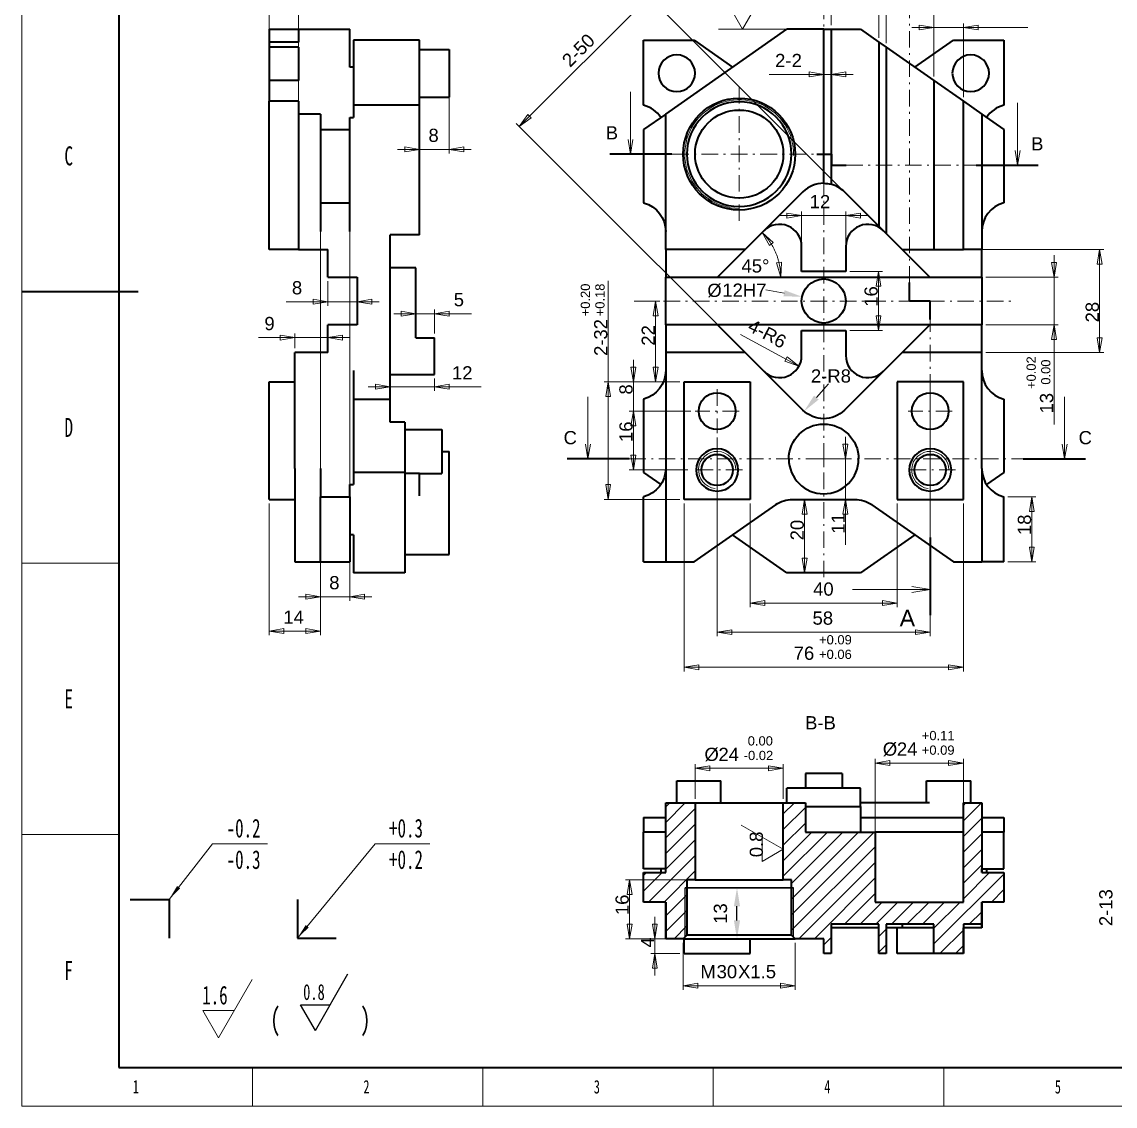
# Model space of a CAD drawing. Header units: millimetres. Extents: x 1769 to 2397, y -666 to -223.
# Drawn here: x 1769.5 to 2067, y -666.2 to -371 of the extents above; entities that cross this region are included whole.
import ezdxf

# ---------------------------------------------------------------- set-up
doc = ezdxf.new("R2010")
doc.units = ezdxf.units.MM
doc.linetypes.add('CENTER', pattern=[8, 4.5, -1.5, 0.5, -1.5])
doc.linetypes.add('SOLID', pattern=[0])
doc.layers.add('EB0', color=7, linetype='Continuous', lineweight=35)
doc.layers.add('尺寸线层', color=3, linetype='Continuous', lineweight=18, true_color=0x00ff00)
doc.styles.add('Arial', font='arial.ttf', dxfattribs={"height": 0.2})
doc.styles.add('UserTxtStyle2', font='', dxfattribs={"width": 0.667})
doc.styles.add('标准', font='', dxfattribs={"width": 0.667})
doc.styles.get('UserTxtStyle2').set_extended_font_data('宋体')
doc.styles.get('标准').set_extended_font_data('宋体')

msp = doc.modelspace()

# ---------------------------------------------------------------- hatches: boundary and pattern name
at = {"layer": '尺寸线层', "linetype": 'Continuous', "lineweight": 18}
for points in [[(1809.52, -609.96), (1811.71, -606.31), (1812.54, -606.96)], [(1844.44, -620.52), (1846.72, -616.92), (1847.54, -617.6)]]:
    msp.add_hatch(color=0, dxfattribs=at).paths.add_polyline_path(points, flags=0)

# ---------------------------------------------------------------- linework, layer by layer
at = {"linetype": 'SOLID', "lineweight": 9}
for p, q in [((1965.62, -373.04), (1972.21, -361.61)), ((1904.8, -399.52), (1940.16, -364.16)), ((2008.24, -432.25), (1939.36, -363.37)), ((1989.68, -371.92), (1989.68, -364.95)), ((2002.68, -375.42), (2002.68, -364.95)), ((1836.72, -391.53), (1836.72, -367.3)), ((1844.72, -395.03), (1844.72, -367.3)), ((1962.32, -367.33), (1965.62, -373.04)), ((2004.68, -376.82), (2004.68, -368.21)), ((2017.68, -385.93), (2017.68, -368.21)), ((2017.68, -385.93), (2017.68, -371.47)), ((2025.68, -391.53), (2025.68, -371.47)), ((1977.28, -373.04), (1959.02, -373.04)), ((1987.68, -374.16), (1987.68, -386.47)), ((1989.68, -374.16), (1989.68, -386.47)), ((2011.68, -372.59), (2043.21, -372.59)), ((2013.68, -373.25), (2013.68, -371.92)), ((2013.68, -371.92), (2017.68, -372.59)), ((2017.68, -372.59), (2013.68, -373.25)), ((2029.68, -371.92), (2025.68, -372.59)), ((2025.68, -372.59), (2029.68, -373.25)), ((2029.68, -373.25), (2029.68, -371.92)), ((1877.72, -379.66), (1877.72, -406.87)), ((1885.72, -379.66), (1885.72, -406.87)), ((1972.82, -385.35), (1995.68, -385.35)), ((1983.68, -386.02), (1983.68, -384.69)), ((1983.68, -384.69), (1987.68, -385.35)), ((1987.68, -385.35), (1983.68, -386.02)), ((1993.68, -384.69), (1989.68, -385.35)), ((1989.68, -385.35), (1993.68, -386.02)), ((1993.68, -386.02), (1993.68, -384.69)), ((1907.16, -396.22), (1904.8, -399.52)), ((1904.8, -399.52), (1908.1, -397.16)), ((1908.1, -397.16), (1907.16, -396.22)), ((1850.72, -401.47), (1850.72, -528.67)), ((1858.72, -401.47), (1858.72, -528.67)), ((1981.23, -475.95), (1904.01, -398.73)), ((1871.72, -405.75), (1891.72, -405.75)), ((1873.72, -406.42), (1873.72, -405.08)), ((1873.72, -405.08), (1877.72, -405.75)), ((1877.72, -405.75), (1873.72, -406.42)), ((1889.72, -405.08), (1885.72, -405.75)), ((1885.72, -405.75), (1889.72, -406.42)), ((1889.72, -406.42), (1889.72, -405.08)), ((1975.68, -423.78), (1999.68, -423.78)), ((1977.68, -424.45), (1977.68, -423.11)), ((1977.68, -423.11), (1981.68, -423.78)), ((1981.68, -423.78), (1977.68, -424.45)), ((1981.68, -437.92), (1981.68, -422.66)), ((1993.68, -437.92), (1993.68, -422.66)), ((1997.68, -423.11), (1993.68, -423.78)), ((1993.68, -423.78), (1997.68, -424.45)), ((1997.68, -424.45), (1997.68, -423.11)), ((1970.95, -428.41), (1973.95, -431.14)), ((1972.91, -431.96), (1970.95, -428.41)), ((1971.11, -428.57), (1970.95, -428.41)), ((1971.26, -428.73), (1971.11, -428.57)), ((1971.42, -428.9), (1971.26, -428.73)), ((1971.57, -429.06), (1971.42, -428.9)), ((1971.72, -429.23), (1971.57, -429.06)), ((1971.87, -429.4), (1971.72, -429.23)), ((1972.01, -429.57), (1971.87, -429.4)), ((1972.15, -429.75), (1972.01, -429.57)), ((1972.29, -429.92), (1972.15, -429.75)), ((1972.43, -430.1), (1972.29, -429.92)), ((1972.57, -430.28), (1972.43, -430.1)), ((1972.7, -430.46), (1972.57, -430.28)), ((1972.83, -430.64), (1972.7, -430.46)), ((1972.96, -430.82), (1972.83, -430.64)), ((1973.95, -431.14), (1972.91, -431.96)), ((1973.08, -431.01), (1972.96, -430.82)), ((1973.21, -431.2), (1973.08, -431.01)), ((1973.33, -431.39), (1973.21, -431.2)), ((1973.45, -431.58), (1973.33, -431.39)), ((1973.56, -431.77), (1973.45, -431.58)), ((1973.68, -431.96), (1973.56, -431.77)), ((1973.79, -432.16), (1973.68, -431.96)), ((1973.9, -432.36), (1973.79, -432.16)), ((1974, -432.55), (1973.9, -432.36)), ((1974.11, -432.75), (1974, -432.55)), ((1974.21, -432.95), (1974.11, -432.75)), ((1974.3, -433.16), (1974.21, -432.95)), ((1974.4, -433.36), (1974.3, -433.16)), ((1974.49, -433.56), (1974.4, -433.36)), ((1974.58, -433.77), (1974.49, -433.56)), ((1974.67, -433.98), (1974.58, -433.77)), ((1974.75, -434.18), (1974.67, -433.98)), ((1974.84, -434.39), (1974.75, -434.18)), ((2026.8, -433.04), (2063.9, -433.04)), ((2062.12, -437.04), (2062.78, -433.04)), ((2062.78, -433.04), (2063.45, -437.04)), ((2062.78, -461.04), (2062.78, -433.04)), ((1974.92, -434.6), (1974.84, -434.39)), ((1976.17, -436.49), (1974.85, -436.65)), ((1974.85, -436.65), (1975.98, -440.54)), ((1974.99, -434.81), (1974.92, -434.6)), ((1975.07, -435.03), (1974.99, -434.81)), ((1975.14, -435.24), (1975.07, -435.03)), ((1975.2, -435.45), (1975.14, -435.24)), ((1975.27, -435.67), (1975.2, -435.45)), ((1975.33, -435.88), (1975.27, -435.67)), ((1975.39, -436.1), (1975.33, -435.88)), ((1975.45, -436.32), (1975.39, -436.1)), ((1975.5, -436.54), (1975.45, -436.32)), ((1975.55, -436.76), (1975.5, -436.54)), ((1975.6, -436.97), (1975.55, -436.76)), ((1975.65, -437.19), (1975.6, -436.97)), ((1975.69, -437.42), (1975.65, -437.19)), ((1975.98, -440.54), (1976.17, -436.49)), ((2051.02, -436.54), (2049.69, -436.54)), ((2049.69, -436.54), (2050.36, -440.54)), ((2050.36, -480.68), (2050.36, -434.54)), ((2050.36, -440.54), (2051.02, -436.54)), ((2063.45, -437.04), (2062.12, -437.04)), ((1975.73, -437.64), (1975.69, -437.42)), ((1975.76, -437.86), (1975.73, -437.64)), ((1975.8, -438.08), (1975.76, -437.86)), ((1975.83, -438.3), (1975.8, -438.08)), ((1975.86, -438.52), (1975.83, -438.3)), ((1975.88, -438.75), (1975.86, -438.52)), ((1975.9, -438.97), (1975.88, -438.75)), ((1975.92, -439.2), (1975.9, -438.97)), ((1975.94, -439.42), (1975.92, -439.2)), ((1975.95, -439.64), (1975.94, -439.42)), ((1975.96, -439.87), (1975.95, -439.64)), ((1975.97, -440.09), (1975.96, -439.87)), ((1975.97, -440.32), (1975.97, -440.09)), ((1975.98, -440.54), (1975.97, -440.32)), ((1994.8, -439.04), (2003.71, -439.04)), ((2001.93, -443.04), (2002.59, -439.04)), ((2002.59, -439.04), (2003.26, -443.04)), ((2002.59, -455.04), (2002.59, -439.04)), ((1852.72, -441.66), (1852.72, -448.37)), ((1929.02, -501.04), (1929.02, -441.51)), ((2003.26, -443.04), (2001.93, -443.04)), ((2031.8, -440.54), (2051.48, -440.54)), ((1860.72, -452.42), (1860.72, -446.13)), ((1841.39, -447.25), (1866.72, -447.25)), ((1848.72, -447.92), (1848.72, -446.58)), ((1848.72, -446.58), (1852.72, -447.25)), ((1852.72, -447.25), (1848.72, -447.92)), ((1864.72, -446.58), (1860.72, -447.25)), ((1860.72, -447.25), (1864.72, -447.92)), ((1864.72, -447.92), (1864.72, -446.58)), ((1937.2, -447.04), (1943.04, -447.04)), ((1941.26, -451.04), (1941.92, -447.04)), ((1941.92, -447.04), (1942.59, -451.04)), ((1941.92, -469.04), (1941.92, -447.04)), ((1870.72, -450.5), (1891.79, -450.5)), ((1872.72, -451.17), (1872.72, -449.83)), ((1872.72, -449.83), (1876.72, -450.5)), ((1876.72, -450.5), (1872.72, -451.17)), ((1876.72, -455.92), (1876.72, -449.38)), ((1881.72, -455.92), (1881.72, -449.38)), ((1885.72, -449.83), (1881.72, -450.5)), ((1881.72, -450.5), (1885.72, -451.17)), ((1885.72, -451.17), (1885.72, -449.83)), ((1942.59, -451.04), (1941.26, -451.04)), ((2003.26, -451.04), (2001.93, -451.04)), ((2001.93, -451.04), (2002.59, -455.04)), ((2002.59, -455.04), (2003.26, -451.04)), ((1994.8, -455.04), (2003.71, -455.04)), ((2031.8, -453.54), (2051.48, -453.54)), ((2049.69, -457.54), (2050.36, -453.54)), ((2050.36, -453.54), (2051.02, -457.54)), ((1833.9, -457.01), (1858.72, -457.01)), ((1839.72, -457.67), (1839.72, -456.34)), ((1839.72, -456.34), (1843.72, -457.01)), ((1843.72, -457.01), (1839.72, -457.67)), ((1843.72, -459.92), (1843.72, -455.89)), ((1852.72, -459.92), (1852.72, -455.89)), ((1856.72, -456.34), (1852.72, -457.01)), ((1852.72, -457.01), (1856.72, -457.67)), ((1856.72, -457.67), (1856.72, -456.34)), ((1965.07, -456.16), (1980.95, -464.77)), ((2051.02, -457.54), (2049.69, -457.54)), ((2063.45, -457.04), (2062.12, -457.04)), ((2062.12, -457.04), (2062.78, -461.04)), ((2062.78, -461.04), (2063.45, -457.04)), ((2031.8, -461.04), (2063.9, -461.04)), ((1935.89, -483.04), (1935.89, -463.04)), ((1977.12, -463.45), (1977.75, -462.28)), ((1980.95, -464.77), (1977.12, -463.45)), ((1977.75, -462.28), (1980.95, -464.77)), ((1936.55, -465.04), (1935.22, -465.04)), ((1935.22, -465.04), (1935.89, -469.04)), ((1935.89, -469.04), (1936.55, -465.04)), ((1942.59, -465.04), (1941.26, -465.04)), ((1941.26, -465.04), (1941.92, -469.04)), ((1941.92, -469.04), (1942.59, -465.04)), ((1865.72, -471.06), (1865.72, -469.72)), ((1865.72, -469.72), (1869.72, -470.39)), ((1869.72, -468.16), (1869.72, -471.51)), ((1881.72, -468.16), (1881.72, -471.51)), ((1885.72, -469.72), (1881.72, -470.39)), ((1885.72, -471.06), (1885.72, -469.72)), ((1948.56, -469.04), (1927.9, -469.04)), ((1928.36, -473.04), (1929.02, -469.04)), ((1929.02, -469.04), (1929.69, -473.04)), ((1948.56, -469.04), (1934.77, -469.04)), ((1948.56, -469.04), (1940.8, -469.04)), ((1863.72, -470.39), (1894.47, -470.39)), ((1869.72, -470.39), (1865.72, -471.06)), ((1881.72, -470.39), (1885.72, -471.06)), ((1929.69, -473.04), (1928.36, -473.04)), ((1951.56, -477.04), (1934.77, -477.04)), ((1951.56, -477.04), (1934.77, -477.04)), ((1935.22, -481.04), (1935.89, -477.04)), ((1935.23, -481.04), (1935.89, -477.04)), ((1935.89, -477.04), (1936.56, -481.04)), ((1935.89, -493.04), (1935.89, -477.04)), ((1935.89, -477.04), (1936.55, -481.04)), ((1936.55, -481.04), (1935.22, -481.04)), ((1936.56, -481.04), (1935.23, -481.04)), ((1958.68, -484.16), (1958.68, -538.31)), ((1993.59, -513.39), (1993.59, -484.04)), ((2016.68, -484.16), (2016.68, -538.31)), ((1994.25, -486.04), (1992.92, -486.04)), ((1992.92, -486.04), (1993.59, -490.04)), ((1993.59, -490.04), (1994.25, -486.04)), ((1936.56, -489.04), (1935.23, -489.04)), ((1935.23, -489.04), (1935.89, -493.04)), ((1935.89, -493.04), (1936.56, -489.04)), ((1986.9, -490.04), (1994.71, -490.04)), ((1950.66, -493.04), (1934.77, -493.04)), ((1929.69, -497.04), (1928.36, -497.04)), ((1928.36, -497.04), (1929.02, -501.04)), ((1929.02, -501.04), (1929.69, -497.04)), ((1836.72, -502.16), (1836.72, -538.04)), ((1850.72, -501.47), (1850.72, -538.04)), ((1948.56, -501.04), (1927.9, -501.04)), ((1949.68, -502.16), (1949.68, -547.87)), ((1949.68, -502.16), (1949.68, -530.41)), ((1967.68, -502.16), (1967.68, -530.41)), ((1967.68, -502.16), (1967.68, -530.41)), ((1980.32, -501.04), (1983.6, -501.04)), ((1980.32, -501.04), (1994.71, -501.04)), ((1981.81, -505.04), (1982.48, -501.04)), ((1982.48, -501.04), (1983.14, -505.04)), ((1982.48, -521.04), (1982.48, -501.04)), ((1992.92, -505.04), (1993.59, -501.04)), ((1993.59, -501.04), (1994.25, -505.04)), ((2007.68, -502.16), (2007.68, -530.41)), ((2025.68, -502.16), (2025.68, -547.87)), ((2037.8, -500.35), (2045.44, -500.35)), ((2043.66, -504.35), (2044.32, -500.35)), ((2044.32, -500.35), (2044.99, -504.35)), ((2044.32, -518.04), (2044.32, -500.35)), ((1983.14, -505.04), (1981.81, -505.04)), ((1994.25, -505.04), (1992.92, -505.04)), ((2044.99, -504.35), (2043.66, -504.35)), ((2044.99, -514.04), (2043.66, -514.04)), ((2043.66, -514.04), (2044.32, -518.04)), ((2044.32, -518.04), (2044.99, -514.04)), ((1983.14, -517.04), (1981.81, -517.04)), ((1981.81, -517.04), (1982.48, -521.04)), ((1982.48, -521.04), (1983.14, -517.04)), ((2037.8, -518.04), (2045.44, -518.04)), ((1978.8, -521.04), (1983.6, -521.04)), ((1844.72, -527.55), (1864.72, -527.55)), ((1846.72, -528.22), (1846.72, -526.89)), ((1846.72, -526.89), (1850.72, -527.55)), ((1850.72, -527.55), (1846.72, -528.22)), ((1862.72, -526.89), (1858.72, -527.55)), ((1858.72, -527.55), (1862.72, -528.22)), ((1862.72, -528.22), (1862.72, -526.89)), ((1971.68, -528.62), (1967.68, -529.29)), ((1967.68, -529.29), (1971.68, -529.96)), ((1967.68, -529.29), (2007.68, -529.29)), ((1971.68, -529.96), (1971.68, -528.62)), ((2003.68, -529.96), (2003.68, -528.62)), ((2003.68, -528.62), (2007.68, -529.29)), ((2007.68, -529.29), (2003.68, -529.96)), ((1840.72, -536.25), (1836.72, -536.92)), ((1836.72, -536.92), (1840.72, -537.59)), ((1836.72, -536.92), (1850.72, -536.92)), ((1840.72, -537.59), (1840.72, -536.25)), ((1846.72, -537.59), (1846.72, -536.25)), ((1846.72, -536.25), (1850.72, -536.92)), ((1850.72, -536.92), (1846.72, -537.59)), ((1962.68, -536.53), (1958.68, -537.19)), ((1958.68, -537.19), (1962.68, -537.86)), ((1958.68, -537.19), (2016.68, -537.19)), ((1962.68, -537.86), (1962.68, -536.53)), ((2012.68, -537.86), (2012.68, -536.53)), ((2012.68, -536.53), (2016.68, -537.19)), ((2016.68, -537.19), (2012.68, -537.86)), ((1953.68, -546.08), (1949.68, -546.75)), ((1949.68, -546.75), (1953.68, -547.42)), ((1949.68, -546.75), (2025.68, -546.75)), ((1953.68, -547.42), (1953.68, -546.08)), ((2021.68, -547.42), (2021.68, -546.08)), ((2021.68, -546.08), (2025.68, -546.75)), ((2025.68, -546.75), (2021.68, -547.42)), ((1952.68, -582.55), (1952.68, -573.15)), ((1956.68, -573.61), (1952.68, -574.27)), ((1956.68, -574.94), (1956.68, -573.61)), ((1972.68, -574.94), (1972.68, -573.61)), ((1972.68, -573.61), (1976.68, -574.27)), ((1976.68, -582.55), (1976.68, -573.15)), ((2001.68, -609.55), (2001.68, -571.71)), ((2005.68, -572.16), (2001.68, -572.83)), ((2001.68, -572.83), (2005.68, -573.49)), ((2001.68, -572.83), (2025.68, -572.83)), ((2005.68, -573.49), (2005.68, -572.16)), ((2021.68, -573.49), (2021.68, -572.16)), ((2021.68, -572.16), (2025.68, -572.83)), ((2025.68, -572.83), (2021.68, -573.49)), ((2025.68, -609.55), (2025.68, -571.71)), ((1952.68, -574.27), (1956.68, -574.94)), ((1952.68, -574.27), (1976.68, -574.27)), ((1976.68, -574.27), (1972.68, -574.94)), ((1944.68, -584.75), (1945.76, -583.67)), ((1950, -583.67), (1944.68, -589)), ((1944.68, -593.24), (1952.68, -585.24)), ((1976.68, -586.69), (1979.7, -583.67)), ((1982.68, -584.94), (1976.68, -590.94)), ((2026.37, -583.67), (2025.68, -584.36)), ((2025.68, -588.61), (2030.61, -583.67)), ((2030.68, -587.85), (2025.68, -592.85)), ((1952.68, -589.48), (1944.68, -597.48)), ((1976.68, -596.31), (1965.25, -589.71)), ((1976.68, -595.18), (1982.68, -589.18)), ((1984.43, -591.67), (1976.68, -599.42)), ((1976.68, -603.66), (1988.67, -591.67)), ((1992.92, -591.67), (1978.93, -605.66)), ((1978.93, -609.9), (1997.16, -591.67)), ((2001.4, -591.67), (1978.93, -614.14)), ((1944.68, -601.72), (1952.68, -593.72)), ((1970.96, -593.01), (1970.96, -599.6)), ((2025.68, -597.09), (2030.68, -592.09)), ((1952.68, -597.97), (1939.97, -610.67)), ((1970.96, -599.6), (1976.68, -596.31)), ((1978.93, -618.38), (2001.68, -595.63)), ((2030.68, -596.33), (2025.68, -601.33)), ((2001.68, -599.88), (1980.89, -620.67)), ((2025.68, -605.58), (2030.68, -600.58)), ((1939.49, -602.67), (1938.68, -603.48)), ((1938.68, -607.72), (1943.73, -602.67)), ((1944.22, -610.67), (1952.68, -602.21)), ((2017.68, -622.06), (2036.68, -603.06)), ((2032.83, -602.67), (2025.68, -609.82)), ((1951.56, -604.67), (1933.73, -604.67)), ((1934.18, -608.67), (1934.85, -604.67)), ((1934.85, -604.67), (1935.51, -608.67)), ((1934.85, -620.67), (1934.85, -604.67)), ((1985.13, -620.67), (2001.68, -604.12)), ((1935.51, -608.67), (1934.18, -608.67)), ((1950.43, -608.7), (1944.68, -614.45)), ((2001.68, -608.36), (1993.37, -616.67)), ((2036.68, -607.3), (2033.31, -610.67)), ((1997.61, -616.67), (2003.61, -610.67)), ((2007.86, -610.67), (2001.86, -616.67)), ((2006.1, -616.67), (2012.1, -610.67)), ((2016.34, -610.67), (2010.34, -616.67)), ((2014.58, -616.67), (2020.58, -610.67)), ((2024.83, -610.67), (2017.68, -617.82)), ((1941.72, -630.67), (1941.72, -614.67)), ((1944.68, -618.69), (1950.43, -612.94)), ((2030.68, -613.3), (2027.31, -616.67)), ((1935.51, -616.67), (1934.18, -616.67)), ((1934.18, -616.67), (1934.85, -620.67)), ((1934.85, -620.67), (1935.51, -616.67)), ((1942.39, -616.67), (1941.05, -616.67)), ((1941.05, -616.67), (1941.72, -620.67)), ((1941.72, -620.67), (1942.39, -616.67)), ((1950.43, -617.19), (1946.95, -620.67)), ((2002.68, -620.09), (2004.68, -618.09)), ((2025.68, -618.3), (2019.31, -624.67)), ((1948.31, -620.67), (1933.73, -620.67)), ((1943.56, -620.67), (1940.6, -620.67)), ((1949.43, -621.79), (1949.43, -634.57)), ((1979.93, -621.79), (1979.93, -634.57)), ((1989.68, -620.36), (1987.68, -622.36)), ((1948.56, -624.67), (1940.6, -624.67)), ((1941.05, -628.67), (1941.72, -624.67)), ((1941.72, -624.67), (1942.39, -628.67)), ((1989.61, -624.67), (1989.68, -624.61)), ((2004.68, -622.33), (2002.68, -624.33)), ((2023.56, -624.67), (2025.68, -622.55)), ((1942.39, -628.67), (1941.05, -628.67)), ((1953.43, -632.79), (1949.43, -633.45)), ((1949.43, -633.45), (1953.43, -634.12)), ((1949.43, -633.45), (1979.93, -633.45)), ((1953.43, -634.12), (1953.43, -632.79)), ((1975.93, -634.12), (1975.93, -632.79)), ((1975.93, -632.79), (1979.93, -633.45)), ((1979.93, -633.45), (1975.93, -634.12))]:
    msp.add_line(p, q, dxfattribs=at)
at = {"linetype": 'CENTER', "lineweight": 9}
for p, q in [((1987.68, -522.27), (1987.68, -365.26)), ((2011.02, -442.04), (2011.02, -365.31)), ((1964.68, -388.74), (1964.68, -425.34)), ((1982.98, -407.04), (1946.38, -407.04)), ((1946.38, -407.04), (1985.82, -407.04)), ((1993.82, -410.04), (2029.17, -410.04)), ((1936.08, -447.04), (2039.28, -447.04)), ((2016.68, -511.47), (2016.68, -452.04)), ((1958.68, -471.04), (1958.68, -483.04)), ((2016.68, -471.04), (2016.68, -483.04)), ((1964.68, -477.04), (1952.68, -477.04)), ((2022.68, -477.04), (2010.68, -477.04)), ((1958.68, -486.14), (1958.68, -499.94)), ((2016.68, -486.14), (2016.68, -499.94)), ((2016.68, -486.14), (2016.68, -499.94)), ((1934.77, -490.04), (2041.97, -490.04)), ((1989.58, -490.04), (1985.78, -490.04)), ((1987.68, -488.14), (1987.68, -491.94)), ((1965.58, -493.04), (1951.78, -493.04)), ((2023.58, -493.04), (2009.78, -493.04)), ((2023.58, -493.04), (2009.78, -493.04))]:
    msp.add_line(p, q, dxfattribs=at)
at = {"linetype": 'SOLID', "lineweight": 35}
for p, q in [((1836.72, -373.04, 2), (1836.72, -376.54, 2)), ((1836.72, -373.04, 2), (1844.72, -373.04, 2)), ((1844.72, -373.04, 10), (1858.72, -373.04, 10)), ((1844.72, -373.04, 10), (1844.72, -376.54, 15)), ((1858.72, -383.39, 24.78), (1858.72, -373.04, 10)), ((1944.68, -396.15, 8), (1977.68, -373.04, 8)), ((1987.68, -373.04, 8), (1977.68, -373.04, 8)), ((1987.68, -415, 12), (1987.68, -373.04, 12)), ((1987.68, -373.04, 12), (1989.68, -373.04, 12)), ((1989.68, -373.04, 12), (1989.68, -415.25, 12)), ((1989.68, -373.04, 4), (1997.68, -373.04, 4)), ((1997.68, -373.04, 4), (2002.68, -376.54, 4)), ((1836.72, -376.54, 15), (1836.72, -377.94, 17)), ((1844.72, -376.54, 15), (1836.72, -376.54, 15)), ((1859.72, -376.04, 49), (1859.72, -393.73, 49)), ((1877.72, -376.04, 49), (1859.72, -376.04, 49)), ((1877.72, -393.73, 49), (1877.72, -376.04, 49)), ((1938.68, -393.73, -11), (1938.68, -376.04, -11)), ((1938.68, -376.04, -11), (1952.4, -376.04, -11)), ((1952.4, -376.04, -11), (1962.9, -383.39, -11)), ((2002.68, -376.54, 12), (2004.68, -377.94, 12)), ((2002.68, -376.54, 12), (2002.68, -426.69, 12)), ((2012.46, -383.39, -11), (2022.96, -376.04, -11)), ((2022.96, -376.04, -11), (2036.68, -376.04, -11)), ((2036.68, -376.04, -11), (2036.68, -393.73, -11)), ((1844.72, -377.94, 17), (1836.72, -377.94, 17)), ((1836.72, -377.94, 17), (1836.72, -387.05, 17)), ((1844.72, -377.94, 17), (1844.72, -387.05, 30)), ((1877.72, -378.54, 40), (1885.72, -378.54, 40)), ((2004.68, -377.94, 4), (2017.68, -387.05, 4)), ((2004.68, -377.94, 12), (2004.68, -428.69, 12)), ((1859.72, -383.39, 24.78), (1858.72, -383.39, 24.78)), ((1836.72, -387.05, 30), (1836.72, -392.65, 38)), ((1844.72, -387.05, 30), (1836.72, -387.05, 30)), ((2017.68, -387.05, 12), (2017.68, -433.04, 12)), ((2017.68, -387.05, 12), (2025.68, -392.65, 12)), ((1836.72, -433.04, 38), (1836.72, -392.65, 38)), ((1844.72, -392.65, 38), (1836.72, -392.65, 38)), ((1844.72, -392.65, 38), (1844.72, -396.15, 43)), ((1877.72, -391.54, 40), (1885.72, -391.54, 40)), ((2025.68, -433.04, 12), (2025.68, -392.65, 12)), ((2025.68, -392.65, 4), (2030.68, -396.15, 4)), ((1877.72, -393.73, 49), (1859.72, -393.73, 49)), ((1850.72, -396.15, 43), (1844.72, -396.15, 43)), ((1844.72, -396.15, 43), (1844.72, -433.04, 43)), ((1850.72, -396.15, 43), (1850.72, -400.35, 49)), ((1858.72, -400.35, 49), (1858.72, -397.07, 44.32)), ((1858.72, -397.07, 44.32), (1859.72, -397.07, 44.32)), ((1944.68, -396.15, -2), (1938.68, -400.35, -2)), ((1944.68, -433.04, 8), (1944.68, -396.15, 8)), ((2030.68, -396.15, 4), (2030.68, -433.04, 4)), ((2030.68, -396.15, -2), (2036.68, -400.35, -2)), ((1850.72, -400.35, 49), (1858.72, -400.35, 49)), ((1850.72, -400.35, 49), (1850.72, -420.35, 49)), ((1858.72, -420.35, 49), (1858.72, -400.35, 49)), ((1877.72, -429.04, 43), (1877.72, -401.49, 43)), ((1938.68, -400.35, -2), (1938.68, -420.35, -2)), ((2036.68, -400.35, -2), (2036.68, -420.35, -2)), ((1982.02, -417.34, 8), (1966.32, -433.04, 8)), ((2002.68, -426.69, 4), (1993.33, -417.34, 4)), ((1850.72, -420.35, 49), (1858.72, -420.35, 49)), ((2002.68, -426.69, 12), (2004.68, -428.69, 12)), ((2003.91, -427.92, -4), (2003.91, -427.92, -4)), ((1877.72, -429.04, 43), (1869.72, -429.04, 43)), ((1869.72, -465.99, 43), (1869.72, -429.04, 43)), ((2004.68, -428.69, 4), (2009.03, -433.04, 4)), ((1844.72, -433.04, 38), (1836.72, -433.04, 38)), ((1844.72, -433.04, 43), (1852.72, -433.04, 43)), ((1852.72, -440.54, 43), (1852.72, -433.04, 43)), ((1944.68, -433.04, -4), (1944.68, -440.54, -4)), ((1966.32, -433.04, 8), (1944.68, -433.04, 8)), ((1966.32, -433.04, -4), (1958.82, -440.54, -4)), ((1981.68, -439.04, -4), (1981.68, -432.17, -4)), ((1993.68, -432.17, -4), (1993.68, -439.04, -4)), ((2016.53, -440.54, -4), (2009.03, -433.04, -4)), ((2009.03, -433.04, 4), (2017.68, -433.04, 4)), ((2017.68, -433.04, 12), (2025.68, -433.04, 12)), ((2030.68, -433.04, 4), (2025.68, -433.04, 4)), ((2030.68, -440.54, -4), (2030.68, -433.04, -4)), ((1876.72, -438.04, 10), (1869.72, -438.04, 10)), ((1876.72, -457.04, 10), (1876.72, -438.04, 10)), ((1993.68, -439.04, -4), (1981.68, -439.04, -4)), ((1852.72, -440.54, 43), (1859.22, -440.54, 43)), ((1859.22, -440.54, 43), (1860.72, -440.54, 43)), ((1860.72, -440.54, 43), (1860.72, -453.54, 43)), ((1944.68, -453.54, -12), (1944.68, -440.54, -12)), ((1944.68, -440.54, -4), (1958.82, -440.54, -4)), ((1958.82, -440.54, -9), (2016.53, -440.54, -9)), ((2016.53, -440.54, -4), (2030.68, -440.54, -4)), ((2030.68, -440.54, -12), (2030.68, -453.54, -12)), ((1852.72, -461.04, 43), (1852.72, -453.54, 43)), ((1859.22, -453.54, 43), (1852.72, -453.54, 43)), ((1860.72, -453.54, 43), (1859.22, -453.54, 43)), ((1958.82, -453.54, -4), (1944.68, -453.54, -4)), ((1944.68, -453.54, -4), (1944.68, -461.04, -4)), ((1958.82, -453.54, -4), (1966.32, -461.04, -4)), ((2016.53, -453.54, -9), (1958.82, -453.54, -9)), ((1981.68, -455.04, -4), (1993.68, -455.04, -4)), ((1981.68, -461.91, -4), (1981.68, -455.04, -4)), ((1993.68, -455.04, -4), (1993.68, -461.91, -4)), ((2009.03, -461.04, -4), (2016.53, -453.54, -4)), ((2030.68, -453.54, -4), (2016.53, -453.54, -4)), ((2030.68, -461.04, -4), (2030.68, -453.54, -4)), ((1876.72, -457.04, 10), (1881.72, -457.04, 10)), ((1881.72, -467.04, 10), (1881.72, -457.04, 10)), ((1852.72, -461.04, 43), (1843.72, -461.04, 43)), ((1843.72, -492.59, 43), (1843.72, -461.04, 43)), ((1966.32, -461.04, 5), (1944.68, -461.04, 5)), ((1944.68, -461.04, 5), (1944.68, -492.59, 5)), ((1982.02, -476.74, 5), (1966.32, -461.04, 5)), ((2009.03, -461.04, 5), (1993.33, -476.74, 5)), ((2030.68, -461.04, 5), (2009.03, -461.04, 5)), ((2030.68, -492.59, 5), (2030.68, -461.04, 5)), ((1869.72, -467.04, 10), (1881.72, -467.04, 10)), ((2003.91, -466.16, -4), (2003.91, -466.16, -4)), ((1836.72, -469.04, 38), (1843.72, -469.04, 38)), ((1836.72, -501.04, 38), (1836.72, -469.04, 38)), ((1949.68, -469.04, 12), (1967.68, -469.04, 12)), ((1949.68, -501.04, 12), (1949.68, -469.04, 12)), ((1967.68, -469.04, 12), (1967.68, -501.04, 12)), ((2025.68, -469.04, 12), (2007.68, -469.04, 12)), ((2007.68, -469.04, 12), (2007.68, -501.04, 12)), ((2025.68, -501.04, 12), (2025.68, -469.04, 12)), ((1859.72, -473.73, 49), (1859.72, -493.73, 49)), ((1859.72, -473.73, 49), (1869.72, -473.73, 49)), ((1869.72, -480.04, 49), (1869.72, -473.73, 49)), ((1938.68, -473.73, -11), (1938.68, -493.73, -11)), ((2036.68, -473.73, -11), (2036.68, -493.73, -11)), ((1873.72, -480.04, 49), (1869.72, -480.04, 49)), ((1873.72, -480.04, 49), (1873.72, -493.73, 49)), ((1873.72, -482.04, 34), (1883.72, -482.04, 34)), ((1883.72, -488.04), (1885.72, -488.04)), ((1843.72, -492.6, 43), (1843.72, -518.04, 43)), ((1859.72, -493.73, 49), (1859.72, -497.01, 44.32)), ((1867.72, -493.73, 49), (1859.72, -493.73, 49)), ((1873.72, -493.73, 49), (1867.72, -493.73, 49)), ((1873.72, -493.73, 49), (1873.72, -521.04, 10)), ((1885.72, -511.04, 5), (1885.72, -493.04, 5)), ((1938.68, -493.73, -11), (1943.35, -497.01, -11)), ((1944.68, -492.6, 5), (1944.68, -518.04, 5)), ((2030.68, -492.6, 5), (2030.68, -518.04, 5)), ((2036.68, -493.73, -11), (2032, -497.01, -11)), ((1877.72, -494.04, 34), (1873.72, -494.04, 34)), ((1877.72, -494.04, 34), (1883.72, -494.04, 34)), ((1858.72, -497.01, 44.32), (1859.72, -497.01, 44.32)), ((1836.72, -501.04, 38), (1843.72, -501.04, 38)), ((1850.72, -518.04, 49), (1850.72, -500.35, 49)), ((1850.72, -500.35, 49), (1858.72, -500.35, 49)), ((1858.72, -500.35, 49), (1858.72, -518.04, 49)), ((1938.68, -518.04, -2), (1938.68, -500.35, -2)), ((1967.68, -501.04, 12), (1949.68, -501.04, 12)), ((1952.4, -518.04, 5), (1974.61, -502.49, 5)), ((1979.2, -501.04, 5), (1996.15, -501.04, 5)), ((2000.74, -502.49, 5), (2022.96, -518.04, 5)), ((2007.68, -501.04, 12), (2025.68, -501.04, 12)), ((2036.68, -518.04, -2), (2036.68, -500.35, -2)), ((1859.72, -510.69, 24.78), (1858.72, -510.69, 24.78)), ((1859.72, -510.69, 24.78), (1859.72, -521.04, 10)), ((1977.68, -521.04, -11), (1962.9, -510.69, -11)), ((2012.46, -510.69, -11), (1997.68, -521.04, -11)), ((1873.72, -516.04), (1885.72, -516.04)), ((1843.72, -518.04, 43), (1850.72, -518.04, 43)), ((1850.72, -518.04, 49), (1858.72, -518.04, 49)), ((1938.68, -518.04, -2), (1944.68, -518.04, -2)), ((1944.68, -518.04, 5), (1952.4, -518.04, 5)), ((2022.96, -518.04, 5), (2030.68, -518.04, 5)), ((2036.68, -518.04, -2), (2030.68, -518.04, -2)), ((1873.72, -521.04, 10), (1859.72, -521.04, 10)), ((1997.68, -521.04, -11), (1977.68, -521.04, -11)), ((1982.68, -575.67, -29), (1982.68, -579.67, -29)), ((1992.68, -575.67, -29), (1992.68, -579.67, -29)), ((1947.68, -583.67, -24), (1947.68, -577.67, -24)), ((1959.68, -583.67, -24), (1959.68, -577.67, -24)), ((1977.68, -583.67, 7), (1977.68, -579.67, 7)), ((1997.68, -579.67, 7), (1977.68, -579.67, 7)), ((1997.68, -584.67, 7), (1997.68, -579.67, 7)), ((2015.68, -583.67, -24), (2015.68, -577.67, -24)), ((2027.68, -583.67, -24), (2027.68, -577.67, -24)), ((1944.68, -583.67, 57), (1952.68, -583.67, 57)), ((1944.68, -602.67, 57), (1944.68, -583.67, 57)), ((1952.68, -583.67, 57), (1952.68, -604.67, 57)), ((1976.68, -583.67, 57), (1982.68, -583.67, 57)), ((1976.68, -604.67, 57), (1976.68, -583.67, 57)), ((1982.68, -583.67, 57), (1982.68, -591.67, 57)), ((1982.68, -584.67, 26), (1997.68, -584.67, 26)), ((2011.28, -583.67, -24), (1997.68, -583.67, -24)), ((1997.68, -584.67, 26), (1997.68, -591.67, 26)), ((2025.68, -591.67, 35), (2025.68, -583.67, 35)), ((2025.68, -583.67, 54.01), (2030.68, -583.67, 54.01)), ((2025.68, -610.67, 54.01), (2025.68, -583.67, 54.01)), ((2030.68, -583.67, 54.01), (2030.68, -602.67, 54.01)), ((1938.68, -587.67, -16), (1944.68, -587.67, -16)), ((1938.68, -587.67, -16), (1938.68, -591.67, -16)), ((1997.68, -587.67, -16), (2025.68, -587.67, -16)), ((2030.68, -587.67, -16), (2036.68, -587.67, -16)), ((2036.68, -587.67, -16), (2036.68, -591.67, -16)), ((1938.68, -601.67, -9.69), (1938.68, -591.67, -9.69)), ((1982.68, -591.67, 57), (1989.82, -591.67, 57)), ((1989.82, -591.67, 54.01), (2001.68, -591.67, 54.01)), ((2001.68, -591.67, 54.01), (2001.68, -610.67, 54.01)), ((2036.68, -601.67, -9.69), (2036.68, -591.67, -9.69)), ((1938.68, -602.67, 57), (1944.68, -602.67, 57)), ((1938.68, -610.67, 57), (1938.68, -602.67, 57)), ((1943.35, -601.67, -32.96), (1943.35, -602.67, -32.96)), ((2030.68, -602.67, -28.55), (2030.68, -601.67, -28.55)), ((2030.68, -602.67, 54.01), (2036.68, -602.67, 54.01)), ((2032, -601.67, -32.96), (2032, -602.67, -32.96)), ((2036.68, -602.67, 54.01), (2036.68, -610.67, 54.01)), ((1950.43, -604.67, 57), (1950.43, -619.67, 57)), ((1952.68, -604.67, 57), (1950.43, -604.67, 57)), ((1978.93, -604.67, 57), (1976.68, -604.67, 57)), ((1978.93, -619.67, 57), (1978.93, -604.67, 57)), ((1944.68, -610.67, 57), (1938.68, -610.67, 57)), ((1944.68, -617.67, -28.55), (1944.68, -610.67, -28.55)), ((1944.68, -610.67, 31), (1944.68, -620.67, 31)), ((1944.68, -617.67, -54), (1944.68, -610.67, -54)), ((1944.68, -617.67, 3), (1944.68, -610.67, 3)), ((1944.68, -620.67, 57), (1944.68, -610.67, 57)), ((2001.68, -610.67, 54.01), (2025.68, -610.67, 54.01)), ((2030.68, -610.67, 3), (2030.68, -617.67, 3)), ((2030.68, -616.67, 31), (2030.68, -610.67, 31)), ((2030.68, -617.67, -28.55), (2030.68, -610.67, -28.55)), ((2030.68, -617.67, -54), (2030.68, -610.67, -54)), ((2036.68, -610.67, 54.01), (2030.68, -610.67, 54.01)), ((2030.68, -610.67, 54.01), (2030.68, -616.67, 54.01)), ((1944.68, -617.67, 3), (1944.68, -617.67, -28.55)), ((1944.68, -617.67, -28.56), (1944.68, -617.67, -54)), ((1989.68, -616.67, 57), (1989.68, -624.67, 57)), ((1989.82, -616.67, 57), (1989.68, -616.67, 57)), ((2002.68, -616.67, 54.01), (1989.82, -616.67, 54.01)), ((2002.68, -617.67, -3.35), (1993.33, -617.67, -12.69)), ((2002.68, -624.67, 54.01), (2002.68, -616.67, 54.01)), ((2004.68, -616.67, 54.01), (2004.68, -624.67, 54.01)), ((2017.68, -616.67, 54.01), (2004.68, -616.67, 54.01)), ((2009.03, -617.67, 3), (2004.68, -617.67, -1.35)), ((2007.68, -621.67, -5), (2007.68, -617.67, -5)), ((2009.03, -616.67, 3), (2009.03, -617.67, 3)), ((2017.68, -617.67, 3), (2009.03, -617.67, 3)), ((2017.68, -624.67, 54.01), (2017.68, -616.67, 54.01)), ((2025.68, -616.67, 31), (2025.68, -624.67, 31)), ((2030.68, -616.67, 54.01), (2025.68, -616.67, 54.01)), ((2025.68, -616.67, 54.01), (2025.68, -624.67, 54.01)), ((2025.68, -624.67, -37), (2025.68, -617.67, -37)), ((2025.68, -624.67, -5), (2025.68, -617.67, -5)), ((2030.68, -617.67, 3), (2025.68, -617.67, 3)), ((2030.68, -616.67, 54.01), (2030.68, -616.67, 31)), ((2030.68, -617.67, -28.55), (2030.68, -617.67, 3)), ((2030.68, -617.67, -28.56), (2030.68, -617.67, -54)), ((1944.68, -620.67, 31), (1944.68, -620.67, 57)), ((1949.43, -620.67, 57), (1944.68, -620.67, 57)), ((1950.43, -619.67, 57), (1949.43, -620.67, 57)), ((1949.68, -624.67, -37), (1949.68, -620.67, -37)), ((1949.68, -624.67, -5), (1949.68, -620.67, -5)), ((1967.68, -621.67, -5), (1967.68, -620.67, -5)), ((1967.68, -624.67, -5), (1967.68, -621.67, -5)), ((1979.93, -620.67, 57), (1978.93, -619.67, 57)), ((1987.68, -620.67, 57), (1979.93, -620.67, 57)), ((1987.68, -624.67, 57), (1987.68, -620.67, 57)), ((2007.68, -624.67, -5), (2007.68, -621.67, -5)), ((1949.68, -624.67, -37), (1949.68, -624.67, -5)), ((1949.68, -624.67, -5), (1967.68, -624.67, -5)), ((1989.68, -624.67, 57), (1987.68, -624.67, 57)), ((2004.68, -624.67, 54.01), (2002.68, -624.67, 54.01)), ((2017.68, -624.67, -5), (2007.68, -624.67, -5)), ((2025.68, -624.67, 54.01), (2017.68, -624.67, 54.01)), ((2025.68, -624.67, -37), (2025.68, -624.67, -5))]:
    msp.add_line(p, q, dxfattribs=at)
at = {"lineweight": 9}
for p, q in [((1935.1, -407.04), (1935.1, -390.13)), ((2040.45, -410.04), (2040.45, -393.13)), ((1934.44, -403.04), (1935.1, -407.04)), ((1935.1, -407.04), (1935.77, -403.04)), ((2040.45, -410.04), (2039.78, -406.04)), ((2041.11, -406.04), (2040.45, -410.04)), ((1971.97, -443.97), (1976.88, -444.93)), ((1987.59, -447.04), (1987.77, -447.04)), ((1987.68, -447.13), (1987.68, -446.95)), ((1989.01, -469.59), (1985.68, -473.32)), ((1923.5, -490.04), (1923.5, -473.13)), ((2053.24, -490.04), (2053.24, -473.13)), ((1922.83, -486.04), (1923.5, -490.04)), ((1923.5, -490.04), (1924.17, -486.04)), ((2053.24, -490.04), (2052.58, -486.04)), ((2053.91, -486.04), (2053.24, -490.04)), ((2016.68, -525.56), (1995.54, -525.56)), ((2016.68, -525.56), (2011.68, -524.73)), ((2011.68, -526.4), (2016.68, -525.56))]:
    msp.add_line(p, q, dxfattribs=at)
at = {"lineweight": 35}
for p, q in [((1946.38, -407.04), (1929.47, -407.04)), ((1985.82, -407.04), (1989.82, -407.04)), ((1989.82, -407.04), (1989.82, -410.04)), ((1989.82, -410.04), (1993.82, -410.04)), ((2029.17, -410.04), (2046.08, -410.04)), ((2011.02, -447.04), (2011.02, -442.04)), ((2016.68, -447.04), (2011.02, -447.04)), ((2016.68, -452.04), (2016.68, -447.04)), ((1934.77, -490.04), (1917.86, -490.04)), ((2041.97, -490.04), (2058.88, -490.04)), ((2016.68, -511.47), (2016.68, -532.61))]:
    msp.add_line(p, q, dxfattribs=at)
at = {"lineweight": 30}
msp.add_line((1949.96, -606.83, 57), (1979.43, -606.83, 57), dxfattribs=at)
for p, q in [((1949.96, -620.17, 57), (1949.96, -606.83, 57)), ((1979.43, -620.17, 57), (1979.43, -606.83, 57)), ((1964.08, -615.67, -0.34), (1964.08, -611.83, -0.34))]:
    msp.add_line(p, q)
at = {"color": 0}
for p, q in [((1849.33, -645.61), (1858.18, -630.27)), ((1845.3, -638.63), (1853.35, -638.63)), ((1849.33, -645.61), (1845.3, -638.63))]:
    msp.add_line(p, q, dxfattribs=at)
at = {"linetype": 'SOLID', "lineweight": 35, "extrusion": (0, 0, -1)}
for centre, radius in [((-1947.68, -385.04, 11), 5), ((-2027.68, -385.04, 11), 5), ((-1964.68, -407.04, -7), 14.25), ((-1958.68, -493.04, -12), 5.75), ((-2016.68, -493.04, -12), 5.75)]:
    msp.add_circle(centre, radius, dxfattribs=at)
at = {"linetype": 'SOLID', "lineweight": 35}
for centre, radius in [((1964.68, -407.04, 8), 15.25), ((1964.68, -407.04, -8), 12), ((1987.68, -447.04, -12), 6), ((1958.68, -477.04, 12), 5), ((2016.68, -477.04, 12), 5), ((1958.68, -493.04, 10.5), 4.25), ((2016.68, -493.04, 10.5), 4.25)]:
    msp.add_circle(centre, radius, dxfattribs=at)
at = {"linetype": 'SOLID', "lineweight": 35, "extrusion": (1, 0, 0)}
for centre, radius, start, end in [((-385.04, 40, 1885.72), 6.5, 0, 180), ((-401.48, 51, 1877.72), 8, 269.917, 345.5225), ((-428.1, 51, 1858.72), 8, 270.0636, 345.5225), ((-465.99, 51, 1869.72), 8, 194.4775, 270), ((-488.04, 34, 1883.72), 6, 0, 180), ((-492.6, 51, 1843.72), 8, 270, 270.083), ((-500.04, 11, 1877.72), 6, 270, 360), ((-492.6, 51, 1858.72), 8, 194.4775, 236.588)]:
    msp.add_arc(centre, radius, start, end, dxfattribs=at)
at = {"lineweight": 9}
for centre, radius, start, end in [((1964.68, -407.04), 14.8, 358.5025, 269.5202), ((1958.68, -493.04), 5.06, 0, 263.6923), ((2016.68, -493.04), 5.06, 0, 263.6923)]:
    msp.add_arc(centre, radius, start, end, dxfattribs=at)
at = {"linetype": 'SOLID', "lineweight": 35, "extrusion": (-1, 0, 0)}
for centre, radius, start, end in [((401.48, 51, -1859.72), 8, 194.4775, 236.588), ((428.1, 51, -1850.72), 8, 194.4775, 270), ((465.99, 51, -1859.72), 8, 270.0636, 345.5225), ((493.04, 0, -1885.72), 5, 90, 180), ((492.6, 51, -1850.72), 8, 270.083, 345.5225), ((511.04, 0, -1885.72), 5, 360, 90)]:
    msp.add_arc(centre, radius, start, end, dxfattribs=at)
at = {"linetype": 'SOLID', "lineweight": 35}
for centre, radius, start, end in [((1936.68, -401.48, -11), 8, 33.412, 75.5225), ((2038.68, -401.48, -11), 8, 104.4775, 146.588), ((1987.68, -423, 8), 8, 90, 135), ((1987.68, -423, 4), 8, 45, 75.5225), ((2038.68, -428.1, -2), 8, 104.4775, 180), ((1975.68, -432.17, -4), 6, 0, 135), ((1999.68, -432.17, -4), 6, 45.1106, 180), ((1975.68, -461.91, -4), 6, 225, 0), ((1999.68, -461.91, -4), 6, 180, 314.8894), ((2038.68, -465.99, -11), 8, 180.0636, 255.5225), ((1987.68, -490.04, 5), 9.5, 180, 0), ((2038.68, -492.6, -2), 8, 180.083, 255.5225)]:
    msp.add_arc(centre, radius, start, end, dxfattribs=at)
at = {"linetype": 'SOLID', "lineweight": 35, "extrusion": (0, 0, -1)}
for centre, radius, start, end in [((-1987.68, -423, -12), 8, 90, 104.4775), ((-1936.68, -428.1, 2), 8, 104.4775, 180), ((-1936.68, -465.99, 11), 8, 180.0636, 255.5225), ((-1987.68, -471.08, -5), 8, 225, 315), ((-1987.68, -490.04, -5), 9.5, 0, 180), ((-1936.68, -492.6, 2), 8, 180.083, 255.5225), ((-1936.68, -492.6, -5), 8, 179.917, 180), ((-2038.68, -492.6, -5), 8, 360, 0.083), ((-1979.2, -509.04, -5), 8, 55, 90), ((-1996.15, -509.04, -5), 8, 90, 125)]:
    msp.add_arc(centre, radius, start, end, dxfattribs=at)
at = {"linetype": 'SOLID', "lineweight": 35, "extrusion": (0, -1, 0)}
for centre, radius, start, end in [((1987.68, -29, 575.67), 5, 0, 180), ((1964.68, 57, 583.67), 12, 180.0037, 359.9963), ((2038.68, -1.94, 601.67), 8, 180.0773, 255.5225), ((1964.68, 57, 604.67), 12, 180.0037, 359.9963), ((1964.68, 57, 620.67), 15.25, 180.0029, 359.9971)]:
    msp.add_arc(centre, radius, start, end, dxfattribs=at)
at = {"linetype": 'SOLID', "lineweight": 35, "extrusion": (0, 1, 0)}
for centre, radius, start, end in [((-1953.68, -24, -577.67), 6, 0, 180), ((-2021.68, -24, -577.67), 6, 0, 180), ((-2011.28, -18, -583.67), 6, 210, 270), ((-1936.68, -1.94, -591.67), 8, 180.0793, 255.5225), ((-2013.68, 54, -591.67), 12, 180, 359.9875), ((-2038.68, -1.94, -591.67), 8, 284.4775, 359.9227), ((-1936.68, -1.94, -601.67), 8, 180.0793, 255.5225), ((-1987.68, -7.04, -617.67), 8, 225, 255.5225), ((-1964.68, 57, -619.67), 14.25, 180.0031, 359.9969)]:
    msp.add_arc(centre, radius, start, end, dxfattribs=at)
at = {"linetype": 'SOLID', "lineweight": 9}
for points in [[(2013.68, -371.92), (2017.68, -372.59), (2013.68, -373.25), (2013.68, -371.92)], [(2029.68, -371.92), (2025.68, -372.59), (2029.68, -373.25), (2029.68, -371.92)], [(1983.68, -384.69), (1987.68, -385.35), (1983.68, -386.02), (1983.68, -384.69)], [(1993.68, -384.69), (1989.68, -385.35), (1993.68, -386.02), (1993.68, -384.69)], [(1907.16, -396.22), (1904.8, -399.52), (1908.1, -397.16), (1907.16, -396.22)], [(1873.72, -405.08), (1877.72, -405.75), (1873.72, -406.42), (1873.72, -405.08)], [(1889.72, -405.08), (1885.72, -405.75), (1889.72, -406.42), (1889.72, -405.08)], [(1977.68, -423.11), (1981.68, -423.78), (1977.68, -424.45), (1977.68, -423.11)], [(1997.68, -423.11), (1993.68, -423.78), (1997.68, -424.45), (1997.68, -423.11)], [(1972.91, -431.96), (1970.95, -428.41), (1973.95, -431.14), (1972.91, -431.96)], [(2062.12, -437.04), (2062.78, -433.04), (2063.45, -437.04), (2062.12, -437.04)], [(1974.85, -436.65), (1975.98, -440.54), (1976.17, -436.49), (1974.85, -436.65)], [(2049.69, -436.54), (2050.36, -440.54), (2051.02, -436.54), (2049.69, -436.54)], [(2001.93, -443.04), (2002.59, -439.04), (2003.26, -443.04), (2001.93, -443.04)], [(1848.72, -446.58), (1852.72, -447.25), (1848.72, -447.92), (1848.72, -446.58)], [(1864.72, -446.58), (1860.72, -447.25), (1864.72, -447.92), (1864.72, -446.58)], [(1941.26, -451.04), (1941.92, -447.04), (1942.59, -451.04), (1941.26, -451.04)], [(1872.72, -449.83), (1876.72, -450.5), (1872.72, -451.17), (1872.72, -449.83)], [(1885.72, -449.83), (1881.72, -450.5), (1885.72, -451.17), (1885.72, -449.83)], [(2001.93, -451.04), (2002.59, -455.04), (2003.26, -451.04), (2001.93, -451.04)], [(2049.69, -457.54), (2050.36, -453.54), (2051.02, -457.54), (2049.69, -457.54)], [(1839.72, -456.34), (1843.72, -457.01), (1839.72, -457.67), (1839.72, -456.34)], [(1856.72, -456.34), (1852.72, -457.01), (1856.72, -457.67), (1856.72, -456.34)], [(2062.12, -457.04), (2062.78, -461.04), (2063.45, -457.04), (2062.12, -457.04)], [(1977.75, -462.28), (1980.95, -464.77), (1977.12, -463.45), (1977.75, -462.28)], [(1935.22, -465.04), (1935.89, -469.04), (1936.55, -465.04), (1935.22, -465.04)], [(1941.26, -465.04), (1941.92, -469.04), (1942.59, -465.04), (1941.26, -465.04)], [(1865.72, -469.72), (1869.72, -470.39), (1865.72, -471.06), (1865.72, -469.72)], [(1885.72, -469.72), (1881.72, -470.39), (1885.72, -471.06), (1885.72, -469.72)], [(1928.36, -473.04), (1929.02, -469.04), (1929.69, -473.04), (1928.36, -473.04)], [(1935.22, -481.04), (1935.89, -477.04), (1936.55, -481.04), (1935.22, -481.04)], [(1935.23, -481.04), (1935.89, -477.04), (1936.56, -481.04), (1935.23, -481.04)], [(1992.92, -486.04), (1993.59, -490.04), (1994.25, -486.04), (1992.92, -486.04)], [(1935.23, -489.04), (1935.89, -493.04), (1936.56, -489.04), (1935.23, -489.04)], [(1928.36, -497.04), (1929.02, -501.04), (1929.69, -497.04), (1928.36, -497.04)], [(1981.81, -505.04), (1982.48, -501.04), (1983.14, -505.04), (1981.81, -505.04)], [(1992.92, -505.04), (1993.59, -501.04), (1994.25, -505.04), (1992.92, -505.04)], [(2043.66, -504.35), (2044.32, -500.35), (2044.99, -504.35), (2043.66, -504.35)], [(2043.66, -514.04), (2044.32, -518.04), (2044.99, -514.04), (2043.66, -514.04)], [(1981.81, -517.04), (1982.48, -521.04), (1983.14, -517.04), (1981.81, -517.04)], [(1846.72, -526.89), (1850.72, -527.55), (1846.72, -528.22), (1846.72, -526.89)], [(1862.72, -526.89), (1858.72, -527.55), (1862.72, -528.22), (1862.72, -526.89)], [(1971.68, -528.62), (1967.68, -529.29), (1971.68, -529.96), (1971.68, -528.62)], [(2003.68, -528.62), (2007.68, -529.29), (2003.68, -529.96), (2003.68, -528.62)], [(1840.72, -536.25), (1836.72, -536.92), (1840.72, -537.59), (1840.72, -536.25)], [(1846.72, -536.25), (1850.72, -536.92), (1846.72, -537.59), (1846.72, -536.25)], [(1962.68, -536.53), (1958.68, -537.19), (1962.68, -537.86), (1962.68, -536.53)], [(2012.68, -536.53), (2016.68, -537.19), (2012.68, -537.86), (2012.68, -536.53)], [(1953.68, -546.08), (1949.68, -546.75), (1953.68, -547.42), (1953.68, -546.08)], [(2021.68, -546.08), (2025.68, -546.75), (2021.68, -547.42), (2021.68, -546.08)], [(1956.68, -573.61), (1952.68, -574.27), (1956.68, -574.94), (1956.68, -573.61)], [(1972.68, -573.61), (1976.68, -574.27), (1972.68, -574.94), (1972.68, -573.61)], [(2005.68, -572.16), (2001.68, -572.83), (2005.68, -573.49), (2005.68, -572.16)], [(2021.68, -572.16), (2025.68, -572.83), (2021.68, -573.49), (2021.68, -572.16)], [(1934.18, -608.67), (1934.85, -604.67), (1935.51, -608.67), (1934.18, -608.67)], [(1934.18, -616.67), (1934.85, -620.67), (1935.51, -616.67), (1934.18, -616.67)], [(1941.05, -616.67), (1941.72, -620.67), (1942.39, -616.67), (1941.05, -616.67)], [(1941.05, -628.67), (1941.72, -624.67), (1942.39, -628.67), (1941.05, -628.67)], [(1953.43, -632.79), (1949.43, -633.45), (1953.43, -634.12), (1953.43, -632.79)], [(1975.93, -632.79), (1979.93, -633.45), (1975.93, -634.12), (1975.93, -632.79)]]:
    msp.add_solid(points, dxfattribs=at)
for points in [[(1977.04, -444.11), (1976.72, -445.75), (1981.79, -445.89)], [(1985.06, -472.77), (1986.3, -473.88), (1982.35, -477.05)], [(1963.24, -611.83, -0.34), (1964.91, -611.83, -0.34), (1964.08, -606.83, -0.34)], [(1963.24, -615.67, -0.34), (1964.91, -615.67, -0.34), (1964.08, -620.67, -0.34)]]:
    msp.add_solid(points)
at = {"layer": 'EB0', "color": 0, "linetype": 'Continuous', "lineweight": 18}
for p, q in [((1769.46, -666.25), (1769.46, -222.73)), ((1769.46, -444.49), (1795.86, -444.49)), ((1769.46, -518.41), (1795.86, -518.41)), ((1769.46, -592.33), (1795.86, -592.33)), ((1832.19, -666.25), (1832.19, -655.69)), ((1894.91, -666.25), (1894.91, -655.69)), ((1957.64, -666.25), (1957.64, -655.69)), ((2020.37, -666.25), (2020.37, -655.69)), ((2396.72, -666.25), (1769.46, -666.25))]:
    msp.add_line(p, q, dxfattribs=at)
at = {"layer": 'EB0', "color": 0, "linetype": 'Continuous', "lineweight": 35}
for p, q in [((1795.86, -233.29), (1795.86, -655.69)), ((1769.46, -444.49), (1801.14, -444.49)), ((1798.96, -609.96), (1809.52, -609.96)), ((1809.52, -609.96), (1809.52, -620.52)), ((1844.44, -609.96), (1844.44, -620.52)), ((1844.44, -620.52), (1855, -620.52)), ((1795.86, -655.69), (2386.16, -655.69))]:
    msp.add_line(p, q, dxfattribs=at)
at = {"layer": '尺寸线层', "color": 0, "linetype": 'Continuous', "lineweight": 18}
for p, q in [((1809.52, -609.96), (1821.34, -594.84)), ((1821.34, -594.84), (1836.27, -594.84)), ((1844.44, -620.52), (1865.57, -594.84)), ((1865.57, -594.84), (1880.5, -594.84)), ((1823, -647.63), (1832.14, -631.79)), ((1818.73, -640.24), (1827.27, -640.24)), ((1823, -647.63), (1818.73, -640.24))]:
    msp.add_line(p, q, dxfattribs=at)

# ---------------------------------------------------------------- texts
at = {"style": 'Arial'}
for s, height, rotation, p in [('50', 3.6, 45, (1921.77, -380.43)), ('2-', 3.6, 45, (1918.64, -383.6)), ('+0.20', 2.52, 90, (1924.07, -451.21)), ('+0.18', 2.52, 90, (1928.04, -451.21)), ('16', 3.6, 90, (2002.37, -448.61)), ('28', 3.6, 90, (2062.56, -452.87)), ('32', 3.6, 90, (1928.8, -457.54)), ('22', 3.6, 90, (1941.73, -459.21)), ('4-R', 3.6, 333, (1966.7, -455.02)), ('2-', 3.6, 90, (1928.83, -461.99)), ('6', 3.6, 333, (1973.79, -458.84)), ('+0.02', 2.52, 90, (2045.4, -471)), (' 0.00', 2.52, 90, (2049.37, -470.8)), ('8', 3.6, 90, (1935.66, -472.51)), ('13', 3.6, 90, (2050.13, -477.66)), ('16', 3.6, 90, (1935.67, -485.43)), ('11', 3.6, 90, (1993.4, -510.38)), ('18', 3.6, 90, (2044.1, -510.77)), ('20', 3.6, 90, (1982.25, -512.21)), ('0.8', 3.6, 90, (1971.14, -598.48)), ('16', 3.6, 90, (1934.62, -614.24)), ('2-13', 3.6, 90, (2066.26, -617.24, -0.34)), ('13', 3.6, 90, (1961.37, -616.61, -0.34)), ('4', 3.6, 90, (1941.52, -623.08))]:
    msp.add_text(s, height=height, rotation=rotation, dxfattribs=at).set_placement(p)
for s, height, p in [('2-', 3.6, (1974.44, -383.36)), ('2', 3.6, (1978.95, -383.36)), ('8', 3.6, (1880.11, -403.73)), ('B', 3.6, (1928.36, -403.04)), ('B', 3.6, (2044.12, -406.04)), ('12', 3.6, (1983.86, -421.79)), ('45°', 3.6, (1965.3, -439.29)), ('8', 3.6, (1842.95, -445.23)), ('Ø', 3.6, (1956, -445.94)), ('12H7', 3.6, (1960.08, -445.89)), ('5', 3.6, (1886.99, -448.47)), ('9', 3.6, (1835.46, -454.98)), ('12', 3.6, (1886.51, -468.4)), ('2-R8', 3.6, (1984.19, -469.25)), ('C', 3.6, (1916.88, -486.04)), ('C', 3.6, (2057.04, -486.04)), ('8', 3.6, (1853.11, -525.53)), ('40', 3.6, (1984.79, -527.27)), ('14', 3.6, (1840.6, -534.93)), ('58', 3.6, (1984.64, -535.17)), ('A', 4.5, (2008.35, -535.62)), ('+0.09', 2.52, (1986.41, -540.53)), ('76', 3.6, (1979.51, -544.73)), ('+0.06', 2.52, (1986.41, -544.5)), ('B-B', 3.6, (1982.61, -563.67)), ('+0.11', 2.52, (2014.38, -566.61)), (' 0.00', 2.52, (1966.02, -568.06)), ('Ø', 3.6, (2003.77, -570.83)), ('24', 3.6, (2007.58, -570.83)), ('+0.09', 2.52, (2014.38, -570.58)), ('Ø', 3.6, (1955.22, -572.27)), ('24', 3.6, (1959.03, -572.28)), ('-0.02', 2.52, (1965.91, -572.03)), ('30', 3.6, (1958.53, -631.43)), ('M', 3.6, (1954.13, -631.45)), ('X1.5', 3.6, (1964.37, -631.43))]:
    msp.add_text(s, height=height, dxfattribs=at).set_placement(p)
at = {"color": 0, "width": 0.667}
for s, height, style, p in [('C', 5.19, 'UserTxtStyle2', (1781.03, -410.12)), ('D', 5.19, 'UserTxtStyle2', (1781.05, -484.04)), ('E', 5.19, 'UserTxtStyle2', (1781.03, -557.96)), ('-0.2', 5.085, '标准', (1825.19, -593.11)), ('+0.3', 5.085, '标准', (1869.39, -593.11)), ('-0.3', 5.085, '标准', (1825.19, -601.66)), ('+0.2', 5.085, '标准', (1869.39, -601.66)), ('F', 5.19, 'UserTxtStyle2', (1781.01, -631.88)), ('1.6', 5.085, '标准', (1818.54, -638.56)), ('0.8', 4.314, '标准', (1846.02, -637.34)), ('( ', 6.102, '标准', (1837.05, -645.6)), (' )', 6.102, '标准', (1858.79, -645.6)), ('1', 3.66, 'UserTxtStyle2', (1799.64, -662.8)), ('2', 3.66, 'UserTxtStyle2', (1862.41, -662.8)), ('3', 3.66, 'UserTxtStyle2', (1925.12, -662.8)), ('4', 3.66, 'UserTxtStyle2', (1987.84, -662.8)), ('5', 3.66, 'UserTxtStyle2', (2050.58, -662.8))]:
    msp.add_text(s, height=height, dxfattribs=dict(at, style=style)).set_placement(p)

doc.saveas('drawing.dxf')
